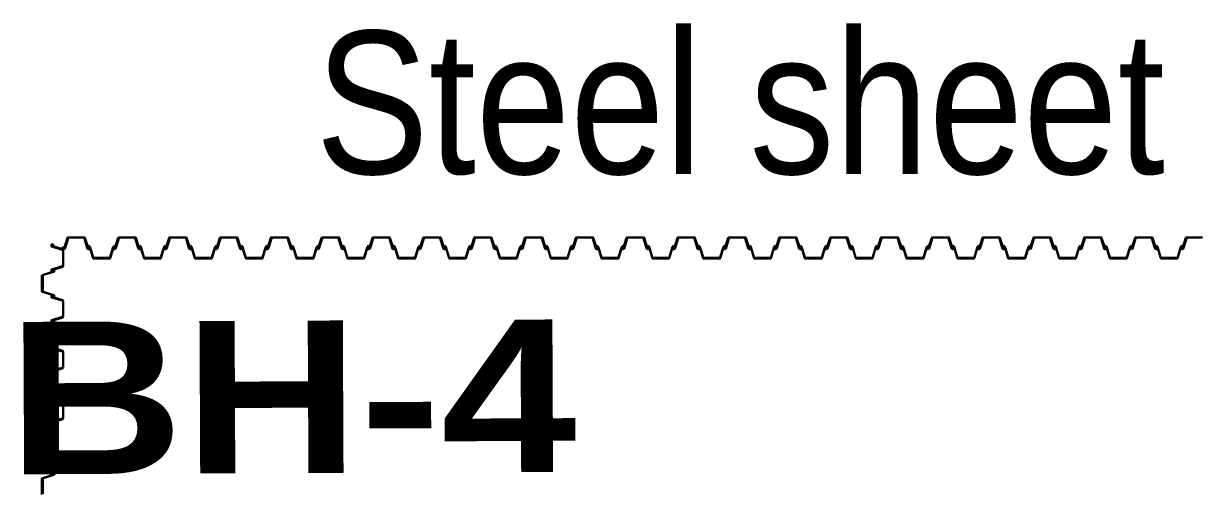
# Model space of a CAD drawing. Header units: millimetres. Extents: x -383953 to 676589, y -101685 to 196247.
# Drawn here: x 129469 to 147900, y 38310 to 45605 of the extents above; entities that cross this region are included whole.
import ezdxf
from ezdxf.enums import TextEntityAlignment as Align

# ---------------------------------------------------------------- set-up
doc = ezdxf.new("R2010")
doc.units = ezdxf.units.MM
doc.layers.get('0').update_dxf_attribs({"lineweight": 20})
doc.layers.add('SHEET Pile', color=2, linetype='Continuous')
doc.layers.add('새 블$0$_A-DIM', color=7, linetype='Continuous')
doc.styles.add('NDC_ARIAL', font='arial.ttf', dxfattribs={"width": 0.85})
doc.styles.add('새 블$0$arial black', font='')
doc.styles.get('새 블$0$arial black').set_extended_font_data('Arial Black')

# ---------------------------------------------------------------- blocks, each defined once
blk = doc.blocks.new('mbhk')
at = {"layer": '새 블$0$_A-DIM', "color": 3, "style": '새 블$0$arial black'}
blk.add_text('BH-4', height=2.4, rotation=0.2665, dxfattribs=at).set_placement((134.095, -50.577), align=Align.MIDDLE_CENTER)

msp = doc.modelspace()

# ---------------------------------------------------------------- linework, layer by layer
at = {"layer": 'SHEET Pile'}
for points in [[(130479, 42054.1), (130429, 42217.3, 0.2992329), (130414.1, 42227.1), (130185.9, 42227.1, 0.2992329), (130171, 42217.3), (130120.8, 42053.8, -0.2992329), (130106.4, 42044.3), (130099, 42044.3, -0.5351003), (130085.2, 42064.8), (130090.9, 42080.8, -0.2992329), (130093.6, 42082.6), (130101, 42082.6, -0.5393699), (130103.7, 42078.5), (130096.3, 42061.2, 0.5393699), (130099, 42057.1), (130106.4, 42057.1, 0.2992329), (130109.1, 42058.9), (130162.6, 42230.1, -0.2992329), (130177.5, 42239.8), (130422.5, 42239.8, -0.2992329), (130437.4, 42230.1), (130490.9, 42058.9, 0.2992329), (130493.6, 42057.1), (130501, 42057.1, 0.5393699), (130503.7, 42061.2), (130496.3, 42078.5, -0.5393699), (130499, 42082.6), (130506.4, 42082.6, -0.2992329), (130509.1, 42080.8), (130514.8, 42064.8, -0.5351003), (130501, 42044.3), (130493.6, 42044.3, -0.2992329), (130479.2, 42053.8)], [(131279, 42054.1), (131229, 42217.3, 0.2992329), (131214.1, 42227.1), (130985.9, 42227.1, 0.2992329), (130971, 42217.3), (130920.8, 42053.8, -0.2992329), (130906.4, 42044.3), (130899, 42044.3, -0.5351003), (130885.2, 42064.8), (130890.9, 42080.8, -0.2992329), (130893.6, 42082.6), (130901, 42082.6, -0.5393699), (130903.7, 42078.5), (130896.3, 42061.2, 0.5393699), (130899, 42057.1), (130906.4, 42057.1, 0.2992329), (130909.1, 42058.9), (130962.6, 42230.1, -0.2992329), (130977.5, 42239.8), (131222.5, 42239.8, -0.2992329), (131237.4, 42230.1), (131290.9, 42058.9, 0.2992329), (131293.6, 42057.1), (131301, 42057.1, 0.5393699), (131303.7, 42061.2), (131296.3, 42078.5, -0.5393699), (131299, 42082.6), (131306.4, 42082.6, -0.2992329), (131309.1, 42080.8), (131314.8, 42064.8, -0.5351003), (131301, 42044.3), (131293.6, 42044.3, -0.2992329), (131279.2, 42053.8)], [(132079, 42054.1), (132029, 42217.3, 0.2992329), (132014.1, 42227.1), (131785.9, 42227.1, 0.2992329), (131771, 42217.3), (131720.8, 42053.8, -0.2992329), (131706.4, 42044.3), (131699, 42044.3, -0.5351003), (131685.2, 42064.8), (131690.9, 42080.8, -0.2992329), (131693.6, 42082.6), (131701, 42082.6, -0.5393699), (131703.7, 42078.5), (131696.3, 42061.2, 0.5393699), (131699, 42057.1), (131706.4, 42057.1, 0.2992329), (131709.1, 42058.9), (131762.6, 42230.1, -0.2992329), (131777.5, 42239.8), (132022.5, 42239.8, -0.2992329), (132037.4, 42230.1), (132090.9, 42058.9, 0.2992329), (132093.6, 42057.1), (132101, 42057.1, 0.5393699), (132103.7, 42061.2), (132096.3, 42078.5, -0.5393699), (132099, 42082.6), (132106.4, 42082.6, -0.2992329), (132109.1, 42080.8), (132114.8, 42064.8, -0.5351003), (132101, 42044.3), (132093.6, 42044.3, -0.2992329), (132079.2, 42053.8)], [(132879, 42054.1), (132829, 42217.3, 0.2992329), (132814.1, 42227.1), (132585.9, 42227.1, 0.2992329), (132571, 42217.3), (132520.8, 42053.8, -0.2992329), (132506.4, 42044.3), (132499, 42044.3, -0.5351003), (132485.2, 42064.8), (132490.9, 42080.8, -0.2992329), (132493.6, 42082.6), (132501, 42082.6, -0.5393699), (132503.7, 42078.5), (132496.3, 42061.2, 0.5393699), (132499, 42057.1), (132506.4, 42057.1, 0.2992329), (132509.1, 42058.9), (132562.6, 42230.1, -0.2992329), (132577.5, 42239.8), (132822.5, 42239.8, -0.2992329), (132837.4, 42230.1), (132890.9, 42058.9, 0.2992329), (132893.6, 42057.1), (132901, 42057.1, 0.5393699), (132903.7, 42061.2), (132896.3, 42078.5, -0.5393699), (132899, 42082.6), (132906.4, 42082.6, -0.2992329), (132909.1, 42080.8), (132914.8, 42064.8, -0.5351003), (132901, 42044.3), (132893.6, 42044.3, -0.2992329), (132879.2, 42053.8)], [(133679, 42054.1), (133629, 42217.3, 0.2992329), (133614.1, 42227.1), (133385.9, 42227.1, 0.2992329), (133371, 42217.3), (133320.8, 42053.8, -0.2992329), (133306.4, 42044.3), (133299, 42044.3, -0.5351003), (133285.2, 42064.8), (133290.9, 42080.8, -0.2992329), (133293.6, 42082.6), (133301, 42082.6, -0.5393699), (133303.7, 42078.5), (133296.3, 42061.2, 0.5393699), (133299, 42057.1), (133306.4, 42057.1, 0.2992329), (133309.1, 42058.9), (133362.6, 42230.1, -0.2992329), (133377.5, 42239.8), (133622.5, 42239.8, -0.2992329), (133637.4, 42230.1), (133690.9, 42058.9, 0.2992329), (133693.6, 42057.1), (133701, 42057.1, 0.5393699), (133703.7, 42061.2), (133696.3, 42078.5, -0.5393699), (133699, 42082.6), (133706.4, 42082.6, -0.2992329), (133709.1, 42080.8), (133714.8, 42064.8, -0.5351003), (133701, 42044.3), (133693.6, 42044.3, -0.2992329), (133679.2, 42053.8)], [(134479, 42054.1), (134429, 42217.3, 0.2992329), (134414.1, 42227.1), (134185.9, 42227.1, 0.2992329), (134171, 42217.3), (134120.8, 42053.8, -0.2992329), (134106.4, 42044.3), (134099, 42044.3, -0.5351003), (134085.2, 42064.8), (134090.9, 42080.8, -0.2992329), (134093.6, 42082.6), (134101, 42082.6, -0.5393699), (134103.7, 42078.5), (134096.3, 42061.2, 0.5393699), (134099, 42057.1), (134106.4, 42057.1, 0.2992329), (134109.1, 42058.9), (134162.6, 42230.1, -0.2992329), (134177.5, 42239.8), (134422.5, 42239.8, -0.2992329), (134437.4, 42230.1), (134490.9, 42058.9, 0.2992329), (134493.6, 42057.1), (134501, 42057.1, 0.5393699), (134503.7, 42061.2), (134496.3, 42078.5, -0.5393699), (134499, 42082.6), (134506.4, 42082.6, -0.2992329), (134509.1, 42080.8), (134514.8, 42064.8, -0.5351003), (134501, 42044.3), (134493.6, 42044.3, -0.2992329), (134479.2, 42053.8)], [(135279, 42054.1), (135229, 42217.3, 0.2992329), (135214.1, 42227.1), (134985.9, 42227.1, 0.2992329), (134971, 42217.3), (134920.8, 42053.8, -0.2992329), (134906.4, 42044.3), (134899, 42044.3, -0.5351003), (134885.2, 42064.8), (134890.9, 42080.8, -0.2992329), (134893.6, 42082.6), (134901, 42082.6, -0.5393699), (134903.7, 42078.5), (134896.3, 42061.2, 0.5393699), (134899, 42057.1), (134906.4, 42057.1, 0.2992329), (134909.1, 42058.9), (134962.6, 42230.1, -0.2992329), (134977.5, 42239.8), (135222.5, 42239.8, -0.2992329), (135237.4, 42230.1), (135290.9, 42058.9, 0.2992329), (135293.6, 42057.1), (135301, 42057.1, 0.5393699), (135303.7, 42061.2), (135296.3, 42078.5, -0.5393699), (135299, 42082.6), (135306.4, 42082.6, -0.2992329), (135309.1, 42080.8), (135314.8, 42064.8, -0.5351003), (135301, 42044.3), (135293.6, 42044.3, -0.2992329), (135279.2, 42053.8)], [(136079, 42054.1), (136029, 42217.3, 0.2992329), (136014.1, 42227.1), (135785.9, 42227.1, 0.2992329), (135771, 42217.3), (135720.8, 42053.8, -0.2992329), (135706.4, 42044.3), (135699, 42044.3, -0.5351003), (135685.2, 42064.8), (135690.9, 42080.8, -0.2992329), (135693.6, 42082.6), (135701, 42082.6, -0.5393699), (135703.7, 42078.5), (135696.3, 42061.2, 0.5393699), (135699, 42057.1), (135706.4, 42057.1, 0.2992329), (135709.1, 42058.9), (135762.6, 42230.1, -0.2992329), (135777.5, 42239.8), (136022.5, 42239.8, -0.2992329), (136037.4, 42230.1), (136090.9, 42058.9, 0.2992329), (136093.6, 42057.1), (136101, 42057.1, 0.5393699), (136103.7, 42061.2), (136096.3, 42078.5, -0.5393699), (136099, 42082.6), (136106.4, 42082.6, -0.2992329), (136109.1, 42080.8), (136114.8, 42064.8, -0.5351003), (136101, 42044.3), (136093.6, 42044.3, -0.2992329), (136079.2, 42053.8)], [(136879, 42054.1), (136829, 42217.3, 0.2992329), (136814.1, 42227.1), (136585.9, 42227.1, 0.2992329), (136571, 42217.3), (136520.8, 42053.8, -0.2992329), (136506.4, 42044.3), (136499, 42044.3, -0.5351003), (136485.2, 42064.8), (136490.9, 42080.8, -0.2992329), (136493.6, 42082.6), (136501, 42082.6, -0.5393699), (136503.7, 42078.5), (136496.3, 42061.2, 0.5393699), (136499, 42057.1), (136506.4, 42057.1, 0.2992329), (136509.1, 42058.9), (136562.6, 42230.1, -0.2992329), (136577.5, 42239.8), (136822.5, 42239.8, -0.2992329), (136837.4, 42230.1), (136890.9, 42058.9, 0.2992329), (136893.6, 42057.1), (136901, 42057.1, 0.5393699), (136903.7, 42061.2), (136896.3, 42078.5, -0.5393699), (136899, 42082.6), (136906.4, 42082.6, -0.2992329), (136909.1, 42080.8), (136914.8, 42064.8, -0.5351003), (136901, 42044.3), (136893.6, 42044.3, -0.2992329), (136879.2, 42053.8)], [(137679, 42054.1), (137629, 42217.3, 0.2992329), (137614.1, 42227.1), (137385.9, 42227.1, 0.2992329), (137371, 42217.3), (137320.8, 42053.8, -0.2992329), (137306.4, 42044.3), (137299, 42044.3, -0.5351003), (137285.2, 42064.8), (137290.9, 42080.8, -0.2992329), (137293.6, 42082.6), (137301, 42082.6, -0.5393699), (137303.7, 42078.5), (137296.3, 42061.2, 0.5393699), (137299, 42057.1), (137306.4, 42057.1, 0.2992329), (137309.1, 42058.9), (137362.6, 42230.1, -0.2992329), (137377.5, 42239.8), (137622.5, 42239.8, -0.2992329), (137637.4, 42230.1), (137690.9, 42058.9, 0.2992329), (137693.6, 42057.1), (137701, 42057.1, 0.5393699), (137703.7, 42061.2), (137696.3, 42078.5, -0.5393699), (137699, 42082.6), (137706.4, 42082.6, -0.2992329), (137709.1, 42080.8), (137714.8, 42064.8, -0.5351003), (137701, 42044.3), (137693.6, 42044.3, -0.2992329), (137679.2, 42053.8)], [(138479, 42054.1), (138429, 42217.3, 0.2992329), (138414.1, 42227.1), (138185.9, 42227.1, 0.2992329), (138171, 42217.3), (138120.8, 42053.8, -0.2992329), (138106.4, 42044.3), (138099, 42044.3, -0.5351003), (138085.2, 42064.8), (138090.9, 42080.8, -0.2992329), (138093.6, 42082.6), (138101, 42082.6, -0.5393699), (138103.7, 42078.5), (138096.3, 42061.2, 0.5393699), (138099, 42057.1), (138106.4, 42057.1, 0.2992329), (138109.1, 42058.9), (138162.6, 42230.1, -0.2992329), (138177.5, 42239.8), (138422.5, 42239.8, -0.2992329), (138437.4, 42230.1), (138490.9, 42058.9, 0.2992329), (138493.6, 42057.1), (138501, 42057.1, 0.5393699), (138503.7, 42061.2), (138496.3, 42078.5, -0.5393699), (138499, 42082.6), (138506.4, 42082.6, -0.2992329), (138509.1, 42080.8), (138514.8, 42064.8, -0.5351003), (138501, 42044.3), (138493.6, 42044.3, -0.2992329), (138479.2, 42053.8)], [(139279, 42054.1), (139229, 42217.3, 0.2992329), (139214.1, 42227.1), (138985.9, 42227.1, 0.2992329), (138971, 42217.3), (138920.8, 42053.8, -0.2992329), (138906.4, 42044.3), (138899, 42044.3, -0.5351003), (138885.2, 42064.8), (138890.9, 42080.8, -0.2992329), (138893.6, 42082.6), (138901, 42082.6, -0.5393699), (138903.7, 42078.5), (138896.3, 42061.2, 0.5393699), (138899, 42057.1), (138906.4, 42057.1, 0.2992329), (138909.1, 42058.9), (138962.6, 42230.1, -0.2992329), (138977.5, 42239.8), (139222.5, 42239.8, -0.2992329), (139237.4, 42230.1), (139290.9, 42058.9, 0.2992329), (139293.6, 42057.1), (139301, 42057.1, 0.5393699), (139303.7, 42061.2), (139296.3, 42078.5, -0.5393699), (139299, 42082.6), (139306.4, 42082.6, -0.2992329), (139309.1, 42080.8), (139314.8, 42064.8, -0.5351003), (139301, 42044.3), (139293.6, 42044.3, -0.2992329), (139279.2, 42053.8)], [(140079, 42054.1), (140029, 42217.3, 0.2992329), (140014.1, 42227.1), (139785.9, 42227.1, 0.2992329), (139771, 42217.3), (139720.8, 42053.8, -0.2992329), (139706.4, 42044.3), (139699, 42044.3, -0.5351003), (139685.2, 42064.8), (139690.9, 42080.8, -0.2992329), (139693.6, 42082.6), (139701, 42082.6, -0.5393699), (139703.7, 42078.5), (139696.3, 42061.2, 0.5393699), (139699, 42057.1), (139706.4, 42057.1, 0.2992329), (139709.1, 42058.9), (139762.6, 42230.1, -0.2992329), (139777.5, 42239.8), (140022.5, 42239.8, -0.2992329), (140037.4, 42230.1), (140090.9, 42058.9, 0.2992329), (140093.6, 42057.1), (140101, 42057.1, 0.5393699), (140103.7, 42061.2), (140096.3, 42078.5, -0.5393699), (140099, 42082.6), (140106.4, 42082.6, -0.2992329), (140109.1, 42080.8), (140114.8, 42064.8, -0.5351003), (140101, 42044.3), (140093.6, 42044.3, -0.2992329), (140079.2, 42053.8)], [(140879, 42054.1), (140829, 42217.3, 0.2992329), (140814.1, 42227.1), (140585.9, 42227.1, 0.2992329), (140571, 42217.3), (140520.8, 42053.8, -0.2992329), (140506.4, 42044.3), (140499, 42044.3, -0.5351003), (140485.2, 42064.8), (140490.9, 42080.8, -0.2992329), (140493.6, 42082.6), (140501, 42082.6, -0.5393699), (140503.7, 42078.5), (140496.3, 42061.2, 0.5393699), (140499, 42057.1), (140506.4, 42057.1, 0.2992329), (140509.1, 42058.9), (140562.6, 42230.1, -0.2992329), (140577.5, 42239.8), (140822.5, 42239.8, -0.2992329), (140837.4, 42230.1), (140890.9, 42058.9, 0.2992329), (140893.6, 42057.1), (140901, 42057.1, 0.5393699), (140903.7, 42061.2), (140896.3, 42078.5, -0.5393699), (140899, 42082.6), (140906.4, 42082.6, -0.2992329), (140909.1, 42080.8), (140914.8, 42064.8, -0.5351003), (140901, 42044.3), (140893.6, 42044.3, -0.2992329), (140879.2, 42053.8)], [(141679, 42054.1), (141629, 42217.3, 0.2992329), (141614.1, 42227.1), (141385.9, 42227.1, 0.2992329), (141371, 42217.3), (141320.8, 42053.8, -0.2992329), (141306.4, 42044.3), (141299, 42044.3, -0.5351003), (141285.2, 42064.8), (141290.9, 42080.8, -0.2992329), (141293.6, 42082.6), (141301, 42082.6, -0.5393699), (141303.7, 42078.5), (141296.3, 42061.2, 0.5393699), (141299, 42057.1), (141306.4, 42057.1, 0.2992329), (141309.1, 42058.9), (141362.6, 42230.1, -0.2992329), (141377.5, 42239.8), (141622.5, 42239.8, -0.2992329), (141637.4, 42230.1), (141690.9, 42058.9, 0.2992329), (141693.6, 42057.1), (141701, 42057.1, 0.5393699), (141703.7, 42061.2), (141696.3, 42078.5, -0.5393699), (141699, 42082.6), (141706.4, 42082.6, -0.2992329), (141709.1, 42080.8), (141714.8, 42064.8, -0.5351003), (141701, 42044.3), (141693.6, 42044.3, -0.2992329), (141679.2, 42053.8)], [(142479, 42054.1), (142429, 42217.3, 0.2992329), (142414.1, 42227.1), (142185.9, 42227.1, 0.2992329), (142171, 42217.3), (142120.8, 42053.8, -0.2992329), (142106.4, 42044.3), (142099, 42044.3, -0.5351003), (142085.2, 42064.8), (142090.9, 42080.8, -0.2992329), (142093.6, 42082.6), (142101, 42082.6, -0.5393699), (142103.7, 42078.5), (142096.3, 42061.2, 0.5393699), (142099, 42057.1), (142106.4, 42057.1, 0.2992329), (142109.1, 42058.9), (142162.6, 42230.1, -0.2992329), (142177.5, 42239.8), (142422.5, 42239.8, -0.2992329), (142437.4, 42230.1), (142490.9, 42058.9, 0.2992329), (142493.6, 42057.1), (142501, 42057.1, 0.5393699), (142503.7, 42061.2), (142496.3, 42078.5, -0.5393699), (142499, 42082.6), (142506.4, 42082.6, -0.2992329), (142509.1, 42080.8), (142514.8, 42064.8, -0.5351003), (142501, 42044.3), (142493.6, 42044.3, -0.2992329), (142479.2, 42053.8)], [(143279, 42054.1), (143229, 42217.3, 0.2992329), (143214.1, 42227.1), (142985.9, 42227.1, 0.2992329), (142971, 42217.3), (142920.8, 42053.8, -0.2992329), (142906.4, 42044.3), (142899, 42044.3, -0.5351003), (142885.2, 42064.8), (142890.9, 42080.8, -0.2992329), (142893.6, 42082.6), (142901, 42082.6, -0.5393699), (142903.7, 42078.5), (142896.3, 42061.2, 0.5393699), (142899, 42057.1), (142906.4, 42057.1, 0.2992329), (142909.1, 42058.9), (142962.6, 42230.1, -0.2992329), (142977.5, 42239.8), (143222.5, 42239.8, -0.2992329), (143237.4, 42230.1), (143290.9, 42058.9, 0.2992329), (143293.6, 42057.1), (143301, 42057.1, 0.5393699), (143303.7, 42061.2), (143296.3, 42078.5, -0.5393699), (143299, 42082.6), (143306.4, 42082.6, -0.2992329), (143309.1, 42080.8), (143314.8, 42064.8, -0.5351003), (143301, 42044.3), (143293.6, 42044.3, -0.2992329), (143279.2, 42053.8)], [(144079, 42054.1), (144029, 42217.3, 0.2992329), (144014.1, 42227.1), (143785.9, 42227.1, 0.2992329), (143771, 42217.3), (143720.8, 42053.8, -0.2992329), (143706.4, 42044.3), (143699, 42044.3, -0.5351003), (143685.2, 42064.8), (143690.9, 42080.8, -0.2992329), (143693.6, 42082.6), (143701, 42082.6, -0.5393699), (143703.7, 42078.5), (143696.3, 42061.2, 0.5393699), (143699, 42057.1), (143706.4, 42057.1, 0.2992329), (143709.1, 42058.9), (143762.6, 42230.1, -0.2992329), (143777.5, 42239.8), (144022.5, 42239.8, -0.2992329), (144037.4, 42230.1), (144090.9, 42058.9, 0.2992329), (144093.6, 42057.1), (144101, 42057.1, 0.5393699), (144103.7, 42061.2), (144096.3, 42078.5, -0.5393699), (144099, 42082.6), (144106.4, 42082.6, -0.2992329), (144109.1, 42080.8), (144114.8, 42064.8, -0.5351003), (144101, 42044.3), (144093.6, 42044.3, -0.2992329), (144079.2, 42053.8)], [(144879, 42054.1), (144829, 42217.3, 0.2992329), (144814.1, 42227.1), (144585.9, 42227.1, 0.2992329), (144571, 42217.3), (144520.8, 42053.8, -0.2992329), (144506.4, 42044.3), (144499, 42044.3, -0.5351003), (144485.2, 42064.8), (144490.9, 42080.8, -0.2992329), (144493.6, 42082.6), (144501, 42082.6, -0.5393699), (144503.7, 42078.5), (144496.3, 42061.2, 0.5393699), (144499, 42057.1), (144506.4, 42057.1, 0.2992329), (144509.1, 42058.9), (144562.6, 42230.1, -0.2992329), (144577.5, 42239.8), (144822.5, 42239.8, -0.2992329), (144837.4, 42230.1), (144890.9, 42058.9, 0.2992329), (144893.6, 42057.1), (144901, 42057.1, 0.5393699), (144903.7, 42061.2), (144896.3, 42078.5, -0.5393699), (144899, 42082.6), (144906.4, 42082.6, -0.2992329), (144909.1, 42080.8), (144914.8, 42064.8, -0.5351003), (144901, 42044.3), (144893.6, 42044.3, -0.2992329), (144879.2, 42053.8)], [(145679, 42054.1), (145629, 42217.3, 0.2992329), (145614.1, 42227.1), (145385.9, 42227.1, 0.2992329), (145371, 42217.3), (145320.8, 42053.8, -0.2992329), (145306.4, 42044.3), (145299, 42044.3, -0.5351003), (145285.2, 42064.8), (145290.9, 42080.8, -0.2992329), (145293.6, 42082.6), (145301, 42082.6, -0.5393699), (145303.7, 42078.5), (145296.3, 42061.2, 0.5393699), (145299, 42057.1), (145306.4, 42057.1, 0.2992329), (145309.1, 42058.9), (145362.6, 42230.1, -0.2992329), (145377.5, 42239.8), (145622.5, 42239.8, -0.2992329), (145637.4, 42230.1), (145690.9, 42058.9, 0.2992329), (145693.6, 42057.1), (145701, 42057.1, 0.5393699), (145703.7, 42061.2), (145696.3, 42078.5, -0.5393699), (145699, 42082.6), (145706.4, 42082.6, -0.2992329), (145709.1, 42080.8), (145714.8, 42064.8, -0.5351003), (145701, 42044.3), (145693.6, 42044.3, -0.2992329), (145679.2, 42053.8)], [(146479, 42054.1), (146429, 42217.3, 0.2992329), (146414.1, 42227.1), (146185.9, 42227.1, 0.2992329), (146171, 42217.3), (146120.8, 42053.8, -0.2992329), (146106.4, 42044.3), (146099, 42044.3, -0.5351003), (146085.2, 42064.8), (146090.9, 42080.8, -0.2992329), (146093.6, 42082.6), (146101, 42082.6, -0.5393699), (146103.7, 42078.5), (146096.3, 42061.2, 0.5393699), (146099, 42057.1), (146106.4, 42057.1, 0.2992329), (146109.1, 42058.9), (146162.6, 42230.1, -0.2992329), (146177.5, 42239.8), (146422.5, 42239.8, -0.2992329), (146437.4, 42230.1), (146490.9, 42058.9, 0.2992329), (146493.6, 42057.1), (146501, 42057.1, 0.5393699), (146503.7, 42061.2), (146496.3, 42078.5, -0.5393699), (146499, 42082.6), (146506.4, 42082.6, -0.2992329), (146509.1, 42080.8), (146514.8, 42064.8, -0.5351003), (146501, 42044.3), (146493.6, 42044.3, -0.2992329), (146479.2, 42053.8)], [(147279, 42054.1), (147229, 42217.3, 0.2992329), (147214.1, 42227.1), (146985.9, 42227.1, 0.2992329), (146971, 42217.3), (146920.8, 42053.8, -0.2992329), (146906.4, 42044.3), (146899, 42044.3, -0.5351003), (146885.2, 42064.8), (146890.9, 42080.8, -0.2992329), (146893.6, 42082.6), (146901, 42082.6, -0.5393699), (146903.7, 42078.5), (146896.3, 42061.2, 0.5393699), (146899, 42057.1), (146906.4, 42057.1, 0.2992329), (146909.1, 42058.9), (146962.6, 42230.1, -0.2992329), (146977.5, 42239.8), (147222.5, 42239.8, -0.2992329), (147237.4, 42230.1), (147290.9, 42058.9, 0.2992329), (147293.6, 42057.1), (147301, 42057.1, 0.5393699), (147303.7, 42061.2), (147296.3, 42078.5, -0.5393699), (147299, 42082.6), (147306.4, 42082.6, -0.2992329), (147309.1, 42080.8), (147314.8, 42064.8, -0.5351003), (147301, 42044.3), (147293.6, 42044.3, -0.2992329), (147279.2, 42053.8)], [(148014.1, 42227.1), (147785.9, 42227.1, 0.2992329), (147771, 42217.3), (147720.8, 42053.8, -0.2992329), (147706.4, 42044.3), (147699, 42044.3, -0.5351003), (147685.2, 42064.8), (147690.9, 42080.8, -0.2992329), (147693.6, 42082.6), (147701, 42082.6, -0.5393699), (147703.7, 42078.5), (147696.3, 42061.2, 0.5393699), (147699, 42057.1), (147706.4, 42057.1, 0.2992329), (147709.1, 42058.9), (147762.6, 42230.1, -0.2992329), (147777.5, 42239.8), (148022.5, 42239.8, -0.2992329)], [(129914.3, 42089), (130077.5, 42039, -0.2992329), (130087.2, 42024.1), (130087.2, 41795.9, -0.2992329), (130077.5, 41781), (129914, 41730.8, 0.2992329), (129904.5, 41716.4), (129904.5, 41709, 0.5351003), (129924.9, 41695.2), (129941, 41700.9, 0.2992329), (129942.8, 41703.6), (129942.8, 41711, 0.5393699), (129938.6, 41713.7), (129921.4, 41706.3, -0.5393699), (129917.2, 41709), (129917.2, 41716.4, -0.2992329), (129919, 41719.1), (130090.2, 41772.6, 0.2992329), (130100, 41787.5), (130100, 42032.5, 0.2992329), (130090.2, 42047.4), (129919, 42100.9, -0.2992329), (129917.2, 42103.6), (129917.2, 42111, -0.5393699), (129921.4, 42113.7), (129938.6, 42106.3, 0.5393699), (129942.8, 42109), (129942.8, 42116.4, 0.2992329), (129941, 42119.1), (129924.9, 42124.8, 0.5351003), (129904.5, 42111), (129904.5, 42103.6, 0.2992329), (129914, 42089.2)], [(130879, 42085.6), (130829, 41922.4, -0.2992329), (130814.1, 41912.6), (130585.9, 41912.6, -0.2992329), (130571, 41922.4), (130520.8, 42085.9, 0.2992329), (130506.4, 42095.4), (130499, 42095.4, 0.5351003), (130485.2, 42074.9), (130490.9, 42058.9, 0.2992329), (130493.6, 42057.1), (130501, 42057.1, 0.5393699), (130503.7, 42061.2), (130496.3, 42078.5, -0.5393699), (130499, 42082.6), (130506.4, 42082.6, -0.2992329), (130509.1, 42080.8), (130562.6, 41909.6, 0.2992329), (130577.5, 41899.8), (130822.5, 41899.8, 0.2992329), (130837.4, 41909.6), (130890.9, 42080.8, -0.2992329), (130893.6, 42082.6), (130901, 42082.6, -0.5393699), (130903.7, 42078.5), (130896.3, 42061.2, 0.5393699), (130899, 42057.1), (130906.4, 42057.1, 0.2992329), (130909.1, 42058.9), (130914.8, 42074.9, 0.5351003), (130901, 42095.4), (130893.6, 42095.4, 0.2992329), (130879.2, 42085.9)], [(131679, 42085.6), (131629, 41922.4, -0.2992329), (131614.1, 41912.6), (131385.9, 41912.6, -0.2992329), (131371, 41922.4), (131320.8, 42085.9, 0.2992329), (131306.4, 42095.4), (131299, 42095.4, 0.5351003), (131285.2, 42074.9), (131290.9, 42058.9, 0.2992329), (131293.6, 42057.1), (131301, 42057.1, 0.5393699), (131303.7, 42061.2), (131296.3, 42078.5, -0.5393699), (131299, 42082.6), (131306.4, 42082.6, -0.2992329), (131309.1, 42080.8), (131362.6, 41909.6, 0.2992329), (131377.5, 41899.8), (131622.5, 41899.8, 0.2992329), (131637.4, 41909.6), (131690.9, 42080.8, -0.2992329), (131693.6, 42082.6), (131701, 42082.6, -0.5393699), (131703.7, 42078.5), (131696.3, 42061.2, 0.5393699), (131699, 42057.1), (131706.4, 42057.1, 0.2992329), (131709.1, 42058.9), (131714.8, 42074.9, 0.5351003), (131701, 42095.4), (131693.6, 42095.4, 0.2992329), (131679.2, 42085.9)], [(132479, 42085.6), (132429, 41922.4, -0.2992329), (132414.1, 41912.6), (132185.9, 41912.6, -0.2992329), (132171, 41922.4), (132120.8, 42085.9, 0.2992329), (132106.4, 42095.4), (132099, 42095.4, 0.5351003), (132085.2, 42074.9), (132090.9, 42058.9, 0.2992329), (132093.6, 42057.1), (132101, 42057.1, 0.5393699), (132103.7, 42061.2), (132096.3, 42078.5, -0.5393699), (132099, 42082.6), (132106.4, 42082.6, -0.2992329), (132109.1, 42080.8), (132162.6, 41909.6, 0.2992329), (132177.5, 41899.8), (132422.5, 41899.8, 0.2992329), (132437.4, 41909.6), (132490.9, 42080.8, -0.2992329), (132493.6, 42082.6), (132501, 42082.6, -0.5393699), (132503.7, 42078.5), (132496.3, 42061.2, 0.5393699), (132499, 42057.1), (132506.4, 42057.1, 0.2992329), (132509.1, 42058.9), (132514.8, 42074.9, 0.5351003), (132501, 42095.4), (132493.6, 42095.4, 0.2992329), (132479.2, 42085.9)], [(133279, 42085.6), (133229, 41922.4, -0.2992329), (133214.1, 41912.6), (132985.9, 41912.6, -0.2992329), (132971, 41922.4), (132920.8, 42085.9, 0.2992329), (132906.4, 42095.4), (132899, 42095.4, 0.5351003), (132885.2, 42074.9), (132890.9, 42058.9, 0.2992329), (132893.6, 42057.1), (132901, 42057.1, 0.5393699), (132903.7, 42061.2), (132896.3, 42078.5, -0.5393699), (132899, 42082.6), (132906.4, 42082.6, -0.2992329), (132909.1, 42080.8), (132962.6, 41909.6, 0.2992329), (132977.5, 41899.8), (133222.5, 41899.8, 0.2992329), (133237.4, 41909.6), (133290.9, 42080.8, -0.2992329), (133293.6, 42082.6), (133301, 42082.6, -0.5393699), (133303.7, 42078.5), (133296.3, 42061.2, 0.5393699), (133299, 42057.1), (133306.4, 42057.1, 0.2992329), (133309.1, 42058.9), (133314.8, 42074.9, 0.5351003), (133301, 42095.4), (133293.6, 42095.4, 0.2992329), (133279.2, 42085.9)], [(134079, 42085.6), (134029, 41922.4, -0.2992329), (134014.1, 41912.6), (133785.9, 41912.6, -0.2992329), (133771, 41922.4), (133720.8, 42085.9, 0.2992329), (133706.4, 42095.4), (133699, 42095.4, 0.5351003), (133685.2, 42074.9), (133690.9, 42058.9, 0.2992329), (133693.6, 42057.1), (133701, 42057.1, 0.5393699), (133703.7, 42061.2), (133696.3, 42078.5, -0.5393699), (133699, 42082.6), (133706.4, 42082.6, -0.2992329), (133709.1, 42080.8), (133762.6, 41909.6, 0.2992329), (133777.5, 41899.8), (134022.5, 41899.8, 0.2992329), (134037.4, 41909.6), (134090.9, 42080.8, -0.2992329), (134093.6, 42082.6), (134101, 42082.6, -0.5393699), (134103.7, 42078.5), (134096.3, 42061.2, 0.5393699), (134099, 42057.1), (134106.4, 42057.1, 0.2992329), (134109.1, 42058.9), (134114.8, 42074.9, 0.5351003), (134101, 42095.4), (134093.6, 42095.4, 0.2992329), (134079.2, 42085.9)], [(134879, 42085.6), (134829, 41922.4, -0.2992329), (134814.1, 41912.6), (134585.9, 41912.6, -0.2992329), (134571, 41922.4), (134520.8, 42085.9, 0.2992329), (134506.4, 42095.4), (134499, 42095.4, 0.5351003), (134485.2, 42074.9), (134490.9, 42058.9, 0.2992329), (134493.6, 42057.1), (134501, 42057.1, 0.5393699), (134503.7, 42061.2), (134496.3, 42078.5, -0.5393699), (134499, 42082.6), (134506.4, 42082.6, -0.2992329), (134509.1, 42080.8), (134562.6, 41909.6, 0.2992329), (134577.5, 41899.8), (134822.5, 41899.8, 0.2992329), (134837.4, 41909.6), (134890.9, 42080.8, -0.2992329), (134893.6, 42082.6), (134901, 42082.6, -0.5393699), (134903.7, 42078.5), (134896.3, 42061.2, 0.5393699), (134899, 42057.1), (134906.4, 42057.1, 0.2992329), (134909.1, 42058.9), (134914.8, 42074.9, 0.5351003), (134901, 42095.4), (134893.6, 42095.4, 0.2992329), (134879.2, 42085.9)], [(135679, 42085.6), (135629, 41922.4, -0.2992329), (135614.1, 41912.6), (135385.9, 41912.6, -0.2992329), (135371, 41922.4), (135320.8, 42085.9, 0.2992329), (135306.4, 42095.4), (135299, 42095.4, 0.5351003), (135285.2, 42074.9), (135290.9, 42058.9, 0.2992329), (135293.6, 42057.1), (135301, 42057.1, 0.5393699), (135303.7, 42061.2), (135296.3, 42078.5, -0.5393699), (135299, 42082.6), (135306.4, 42082.6, -0.2992329), (135309.1, 42080.8), (135362.6, 41909.6, 0.2992329), (135377.5, 41899.8), (135622.5, 41899.8, 0.2992329), (135637.4, 41909.6), (135690.9, 42080.8, -0.2992329), (135693.6, 42082.6), (135701, 42082.6, -0.5393699), (135703.7, 42078.5), (135696.3, 42061.2, 0.5393699), (135699, 42057.1), (135706.4, 42057.1, 0.2992329), (135709.1, 42058.9), (135714.8, 42074.9, 0.5351003), (135701, 42095.4), (135693.6, 42095.4, 0.2992329), (135679.2, 42085.9)], [(136479, 42085.6), (136429, 41922.4, -0.2992329), (136414.1, 41912.6), (136185.9, 41912.6, -0.2992329), (136171, 41922.4), (136120.8, 42085.9, 0.2992329), (136106.4, 42095.4), (136099, 42095.4, 0.5351003), (136085.2, 42074.9), (136090.9, 42058.9, 0.2992329), (136093.6, 42057.1), (136101, 42057.1, 0.5393699), (136103.7, 42061.2), (136096.3, 42078.5, -0.5393699), (136099, 42082.6), (136106.4, 42082.6, -0.2992329), (136109.1, 42080.8), (136162.6, 41909.6, 0.2992329), (136177.5, 41899.8), (136422.5, 41899.8, 0.2992329), (136437.4, 41909.6), (136490.9, 42080.8, -0.2992329), (136493.6, 42082.6), (136501, 42082.6, -0.5393699), (136503.7, 42078.5), (136496.3, 42061.2, 0.5393699), (136499, 42057.1), (136506.4, 42057.1, 0.2992329), (136509.1, 42058.9), (136514.8, 42074.9, 0.5351003), (136501, 42095.4), (136493.6, 42095.4, 0.2992329), (136479.2, 42085.9)], [(137279, 42085.6), (137229, 41922.4, -0.2992329), (137214.1, 41912.6), (136985.9, 41912.6, -0.2992329), (136971, 41922.4), (136920.8, 42085.9, 0.2992329), (136906.4, 42095.4), (136899, 42095.4, 0.5351003), (136885.2, 42074.9), (136890.9, 42058.9, 0.2992329), (136893.6, 42057.1), (136901, 42057.1, 0.5393699), (136903.7, 42061.2), (136896.3, 42078.5, -0.5393699), (136899, 42082.6), (136906.4, 42082.6, -0.2992329), (136909.1, 42080.8), (136962.6, 41909.6, 0.2992329), (136977.5, 41899.8), (137222.5, 41899.8, 0.2992329), (137237.4, 41909.6), (137290.9, 42080.8, -0.2992329), (137293.6, 42082.6), (137301, 42082.6, -0.5393699), (137303.7, 42078.5), (137296.3, 42061.2, 0.5393699), (137299, 42057.1), (137306.4, 42057.1, 0.2992329), (137309.1, 42058.9), (137314.8, 42074.9, 0.5351003), (137301, 42095.4), (137293.6, 42095.4, 0.2992329), (137279.2, 42085.9)], [(138079, 42085.6), (138029, 41922.4, -0.2992329), (138014.1, 41912.6), (137785.9, 41912.6, -0.2992329), (137771, 41922.4), (137720.8, 42085.9, 0.2992329), (137706.4, 42095.4), (137699, 42095.4, 0.5351003), (137685.2, 42074.9), (137690.9, 42058.9, 0.2992329), (137693.6, 42057.1), (137701, 42057.1, 0.5393699), (137703.7, 42061.2), (137696.3, 42078.5, -0.5393699), (137699, 42082.6), (137706.4, 42082.6, -0.2992329), (137709.1, 42080.8), (137762.6, 41909.6, 0.2992329), (137777.5, 41899.8), (138022.5, 41899.8, 0.2992329), (138037.4, 41909.6), (138090.9, 42080.8, -0.2992329), (138093.6, 42082.6), (138101, 42082.6, -0.5393699), (138103.7, 42078.5), (138096.3, 42061.2, 0.5393699), (138099, 42057.1), (138106.4, 42057.1, 0.2992329), (138109.1, 42058.9), (138114.8, 42074.9, 0.5351003), (138101, 42095.4), (138093.6, 42095.4, 0.2992329), (138079.2, 42085.9)], [(138879, 42085.6), (138829, 41922.4, -0.2992329), (138814.1, 41912.6), (138585.9, 41912.6, -0.2992329), (138571, 41922.4), (138520.8, 42085.9, 0.2992329), (138506.4, 42095.4), (138499, 42095.4, 0.5351003), (138485.2, 42074.9), (138490.9, 42058.9, 0.2992329), (138493.6, 42057.1), (138501, 42057.1, 0.5393699), (138503.7, 42061.2), (138496.3, 42078.5, -0.5393699), (138499, 42082.6), (138506.4, 42082.6, -0.2992329), (138509.1, 42080.8), (138562.6, 41909.6, 0.2992329), (138577.5, 41899.8), (138822.5, 41899.8, 0.2992329), (138837.4, 41909.6), (138890.9, 42080.8, -0.2992329), (138893.6, 42082.6), (138901, 42082.6, -0.5393699), (138903.7, 42078.5), (138896.3, 42061.2, 0.5393699), (138899, 42057.1), (138906.4, 42057.1, 0.2992329), (138909.1, 42058.9), (138914.8, 42074.9, 0.5351003), (138901, 42095.4), (138893.6, 42095.4, 0.2992329), (138879.2, 42085.9)], [(139679, 42085.6), (139629, 41922.4, -0.2992329), (139614.1, 41912.6), (139385.9, 41912.6, -0.2992329), (139371, 41922.4), (139320.8, 42085.9, 0.2992329), (139306.4, 42095.4), (139299, 42095.4, 0.5351003), (139285.2, 42074.9), (139290.9, 42058.9, 0.2992329), (139293.6, 42057.1), (139301, 42057.1, 0.5393699), (139303.7, 42061.2), (139296.3, 42078.5, -0.5393699), (139299, 42082.6), (139306.4, 42082.6, -0.2992329), (139309.1, 42080.8), (139362.6, 41909.6, 0.2992329), (139377.5, 41899.8), (139622.5, 41899.8, 0.2992329), (139637.4, 41909.6), (139690.9, 42080.8, -0.2992329), (139693.6, 42082.6), (139701, 42082.6, -0.5393699), (139703.7, 42078.5), (139696.3, 42061.2, 0.5393699), (139699, 42057.1), (139706.4, 42057.1, 0.2992329), (139709.1, 42058.9), (139714.8, 42074.9, 0.5351003), (139701, 42095.4), (139693.6, 42095.4, 0.2992329), (139679.2, 42085.9)], [(140479, 42085.6), (140429, 41922.4, -0.2992329), (140414.1, 41912.6), (140185.9, 41912.6, -0.2992329), (140171, 41922.4), (140120.8, 42085.9, 0.2992329), (140106.4, 42095.4), (140099, 42095.4, 0.5351003), (140085.2, 42074.9), (140090.9, 42058.9, 0.2992329), (140093.6, 42057.1), (140101, 42057.1, 0.5393699), (140103.7, 42061.2), (140096.3, 42078.5, -0.5393699), (140099, 42082.6), (140106.4, 42082.6, -0.2992329), (140109.1, 42080.8), (140162.6, 41909.6, 0.2992329), (140177.5, 41899.8), (140422.5, 41899.8, 0.2992329), (140437.4, 41909.6), (140490.9, 42080.8, -0.2992329), (140493.6, 42082.6), (140501, 42082.6, -0.5393699), (140503.7, 42078.5), (140496.3, 42061.2, 0.5393699), (140499, 42057.1), (140506.4, 42057.1, 0.2992329), (140509.1, 42058.9), (140514.8, 42074.9, 0.5351003), (140501, 42095.4), (140493.6, 42095.4, 0.2992329), (140479.2, 42085.9)], [(141279, 42085.6), (141229, 41922.4, -0.2992329), (141214.1, 41912.6), (140985.9, 41912.6, -0.2992329), (140971, 41922.4), (140920.8, 42085.9, 0.2992329), (140906.4, 42095.4), (140899, 42095.4, 0.5351003), (140885.2, 42074.9), (140890.9, 42058.9, 0.2992329), (140893.6, 42057.1), (140901, 42057.1, 0.5393699), (140903.7, 42061.2), (140896.3, 42078.5, -0.5393699), (140899, 42082.6), (140906.4, 42082.6, -0.2992329), (140909.1, 42080.8), (140962.6, 41909.6, 0.2992329), (140977.5, 41899.8), (141222.5, 41899.8, 0.2992329), (141237.4, 41909.6), (141290.9, 42080.8, -0.2992329), (141293.6, 42082.6), (141301, 42082.6, -0.5393699), (141303.7, 42078.5), (141296.3, 42061.2, 0.5393699), (141299, 42057.1), (141306.4, 42057.1, 0.2992329), (141309.1, 42058.9), (141314.8, 42074.9, 0.5351003), (141301, 42095.4), (141293.6, 42095.4, 0.2992329), (141279.2, 42085.9)], [(142079, 42085.6), (142029, 41922.4, -0.2992329), (142014.1, 41912.6), (141785.9, 41912.6, -0.2992329), (141771, 41922.4), (141720.8, 42085.9, 0.2992329), (141706.4, 42095.4), (141699, 42095.4, 0.5351003), (141685.2, 42074.9), (141690.9, 42058.9, 0.2992329), (141693.6, 42057.1), (141701, 42057.1, 0.5393699), (141703.7, 42061.2), (141696.3, 42078.5, -0.5393699), (141699, 42082.6), (141706.4, 42082.6, -0.2992329), (141709.1, 42080.8), (141762.6, 41909.6, 0.2992329), (141777.5, 41899.8), (142022.5, 41899.8, 0.2992329), (142037.4, 41909.6), (142090.9, 42080.8, -0.2992329), (142093.6, 42082.6), (142101, 42082.6, -0.5393699), (142103.7, 42078.5), (142096.3, 42061.2, 0.5393699), (142099, 42057.1), (142106.4, 42057.1, 0.2992329), (142109.1, 42058.9), (142114.8, 42074.9, 0.5351003), (142101, 42095.4), (142093.6, 42095.4, 0.2992329), (142079.2, 42085.9)], [(142879, 42085.6), (142829, 41922.4, -0.2992329), (142814.1, 41912.6), (142585.9, 41912.6, -0.2992329), (142571, 41922.4), (142520.8, 42085.9, 0.2992329), (142506.4, 42095.4), (142499, 42095.4, 0.5351003), (142485.2, 42074.9), (142490.9, 42058.9, 0.2992329), (142493.6, 42057.1), (142501, 42057.1, 0.5393699), (142503.7, 42061.2), (142496.3, 42078.5, -0.5393699), (142499, 42082.6), (142506.4, 42082.6, -0.2992329), (142509.1, 42080.8), (142562.6, 41909.6, 0.2992329), (142577.5, 41899.8), (142822.5, 41899.8, 0.2992329), (142837.4, 41909.6), (142890.9, 42080.8, -0.2992329), (142893.6, 42082.6), (142901, 42082.6, -0.5393699), (142903.7, 42078.5), (142896.3, 42061.2, 0.5393699), (142899, 42057.1), (142906.4, 42057.1, 0.2992329), (142909.1, 42058.9), (142914.8, 42074.9, 0.5351003), (142901, 42095.4), (142893.6, 42095.4, 0.2992329), (142879.2, 42085.9)], [(143679, 42085.6), (143629, 41922.4, -0.2992329), (143614.1, 41912.6), (143385.9, 41912.6, -0.2992329), (143371, 41922.4), (143320.8, 42085.9, 0.2992329), (143306.4, 42095.4), (143299, 42095.4, 0.5351003), (143285.2, 42074.9), (143290.9, 42058.9, 0.2992329), (143293.6, 42057.1), (143301, 42057.1, 0.5393699), (143303.7, 42061.2), (143296.3, 42078.5, -0.5393699), (143299, 42082.6), (143306.4, 42082.6, -0.2992329), (143309.1, 42080.8), (143362.6, 41909.6, 0.2992329), (143377.5, 41899.8), (143622.5, 41899.8, 0.2992329), (143637.4, 41909.6), (143690.9, 42080.8, -0.2992329), (143693.6, 42082.6), (143701, 42082.6, -0.5393699), (143703.7, 42078.5), (143696.3, 42061.2, 0.5393699), (143699, 42057.1), (143706.4, 42057.1, 0.2992329), (143709.1, 42058.9), (143714.8, 42074.9, 0.5351003), (143701, 42095.4), (143693.6, 42095.4, 0.2992329), (143679.2, 42085.9)], [(144479, 42085.6), (144429, 41922.4, -0.2992329), (144414.1, 41912.6), (144185.9, 41912.6, -0.2992329), (144171, 41922.4), (144120.8, 42085.9, 0.2992329), (144106.4, 42095.4), (144099, 42095.4, 0.5351003), (144085.2, 42074.9), (144090.9, 42058.9, 0.2992329), (144093.6, 42057.1), (144101, 42057.1, 0.5393699), (144103.7, 42061.2), (144096.3, 42078.5, -0.5393699), (144099, 42082.6), (144106.4, 42082.6, -0.2992329), (144109.1, 42080.8), (144162.6, 41909.6, 0.2992329), (144177.5, 41899.8), (144422.5, 41899.8, 0.2992329), (144437.4, 41909.6), (144490.9, 42080.8, -0.2992329), (144493.6, 42082.6), (144501, 42082.6, -0.5393699), (144503.7, 42078.5), (144496.3, 42061.2, 0.5393699), (144499, 42057.1), (144506.4, 42057.1, 0.2992329), (144509.1, 42058.9), (144514.8, 42074.9, 0.5351003), (144501, 42095.4), (144493.6, 42095.4, 0.2992329), (144479.2, 42085.9)], [(145279, 42085.6), (145229, 41922.4, -0.2992329), (145214.1, 41912.6), (144985.9, 41912.6, -0.2992329), (144971, 41922.4), (144920.8, 42085.9, 0.2992329), (144906.4, 42095.4), (144899, 42095.4, 0.5351003), (144885.2, 42074.9), (144890.9, 42058.9, 0.2992329), (144893.6, 42057.1), (144901, 42057.1, 0.5393699), (144903.7, 42061.2), (144896.3, 42078.5, -0.5393699), (144899, 42082.6), (144906.4, 42082.6, -0.2992329), (144909.1, 42080.8), (144962.6, 41909.6, 0.2992329), (144977.5, 41899.8), (145222.5, 41899.8, 0.2992329), (145237.4, 41909.6), (145290.9, 42080.8, -0.2992329), (145293.6, 42082.6), (145301, 42082.6, -0.5393699), (145303.7, 42078.5), (145296.3, 42061.2, 0.5393699), (145299, 42057.1), (145306.4, 42057.1, 0.2992329), (145309.1, 42058.9), (145314.8, 42074.9, 0.5351003), (145301, 42095.4), (145293.6, 42095.4, 0.2992329), (145279.2, 42085.9)], [(146079, 42085.6), (146029, 41922.4, -0.2992329), (146014.1, 41912.6), (145785.9, 41912.6, -0.2992329), (145771, 41922.4), (145720.8, 42085.9, 0.2992329), (145706.4, 42095.4), (145699, 42095.4, 0.5351003), (145685.2, 42074.9), (145690.9, 42058.9, 0.2992329), (145693.6, 42057.1), (145701, 42057.1, 0.5393699), (145703.7, 42061.2), (145696.3, 42078.5, -0.5393699), (145699, 42082.6), (145706.4, 42082.6, -0.2992329), (145709.1, 42080.8), (145762.6, 41909.6, 0.2992329), (145777.5, 41899.8), (146022.5, 41899.8, 0.2992329), (146037.4, 41909.6), (146090.9, 42080.8, -0.2992329), (146093.6, 42082.6), (146101, 42082.6, -0.5393699), (146103.7, 42078.5), (146096.3, 42061.2, 0.5393699), (146099, 42057.1), (146106.4, 42057.1, 0.2992329), (146109.1, 42058.9), (146114.8, 42074.9, 0.5351003), (146101, 42095.4), (146093.6, 42095.4, 0.2992329), (146079.2, 42085.9)], [(146879, 42085.6), (146829, 41922.4, -0.2992329), (146814.1, 41912.6), (146585.9, 41912.6, -0.2992329), (146571, 41922.4), (146520.8, 42085.9, 0.2992329), (146506.4, 42095.4), (146499, 42095.4, 0.5351003), (146485.2, 42074.9), (146490.9, 42058.9, 0.2992329), (146493.6, 42057.1), (146501, 42057.1, 0.5393699), (146503.7, 42061.2), (146496.3, 42078.5, -0.5393699), (146499, 42082.6), (146506.4, 42082.6, -0.2992329), (146509.1, 42080.8), (146562.6, 41909.6, 0.2992329), (146577.5, 41899.8), (146822.5, 41899.8, 0.2992329), (146837.4, 41909.6), (146890.9, 42080.8, -0.2992329), (146893.6, 42082.6), (146901, 42082.6, -0.5393699), (146903.7, 42078.5), (146896.3, 42061.2, 0.5393699), (146899, 42057.1), (146906.4, 42057.1, 0.2992329), (146909.1, 42058.9), (146914.8, 42074.9, 0.5351003), (146901, 42095.4), (146893.6, 42095.4, 0.2992329), (146879.2, 42085.9)], [(147679, 42085.6), (147629, 41922.4, -0.2992329), (147614.1, 41912.6), (147385.9, 41912.6, -0.2992329), (147371, 41922.4), (147320.8, 42085.9, 0.2992329), (147306.4, 42095.4), (147299, 42095.4, 0.5351003), (147285.2, 42074.9), (147290.9, 42058.9, 0.2992329), (147293.6, 42057.1), (147301, 42057.1, 0.5393699), (147303.7, 42061.2), (147296.3, 42078.5, -0.5393699), (147299, 42082.6), (147306.4, 42082.6, -0.2992329), (147309.1, 42080.8), (147362.6, 41909.6, 0.2992329), (147377.5, 41899.8), (147622.5, 41899.8, 0.2992329), (147637.4, 41909.6), (147690.9, 42080.8, -0.2992329), (147693.6, 42082.6), (147701, 42082.6, -0.5393699), (147703.7, 42078.5), (147696.3, 42061.2, 0.5393699), (147699, 42057.1), (147706.4, 42057.1, 0.2992329), (147709.1, 42058.9), (147714.8, 42074.9, 0.5351003), (147701, 42095.4), (147693.6, 42095.4, 0.2992329), (147679.2, 42085.9)], [(129945.7, 41689), (129782.5, 41639, 0.2992329), (129772.8, 41624.1), (129772.8, 41395.9, 0.2992329), (129782.5, 41381), (129946, 41330.8, -0.2992329), (129955.5, 41316.4), (129955.5, 41309, -0.5351003), (129935.1, 41295.2), (129919, 41300.9, -0.2992329), (129917.2, 41303.6), (129917.2, 41311, -0.5393699), (129921.4, 41313.7), (129938.6, 41306.3, 0.5393699), (129942.8, 41309), (129942.8, 41316.4, 0.2992329), (129941, 41319.1), (129769.8, 41372.6, -0.2992329), (129760, 41387.5), (129760, 41632.5, -0.2992329), (129769.8, 41647.4), (129941, 41700.9, 0.2992329), (129942.8, 41703.6), (129942.8, 41711, 0.5393699), (129938.6, 41713.7), (129921.4, 41706.3, -0.5393699), (129917.2, 41709), (129917.2, 41716.4, -0.2992329), (129919, 41719.1), (129935.1, 41724.8, -0.5351003), (129955.5, 41711), (129955.5, 41703.6, -0.2992329), (129946, 41689.2)], [(129914.3, 41289), (130077.5, 41239, -0.2992329), (130087.2, 41224.1), (130087.2, 40995.9, -0.2992329), (130077.5, 40981), (129914, 40930.8, 0.2992329), (129904.5, 40916.4), (129904.5, 40909, 0.5351003), (129924.9, 40895.2), (129941, 40900.9, 0.2992329), (129942.8, 40903.6), (129942.8, 40911, 0.5393699), (129938.6, 40913.7), (129921.4, 40906.3, -0.5393699), (129917.2, 40909), (129917.2, 40916.4, -0.2992329), (129919, 40919.1), (130090.2, 40972.6, 0.2992329), (130100, 40987.5), (130100, 41232.5, 0.2992329), (130090.2, 41247.4), (129919, 41300.9, -0.2992329), (129917.2, 41303.6), (129917.2, 41311, -0.5393699), (129921.4, 41313.7), (129938.6, 41306.3, 0.5393699), (129942.8, 41309), (129942.8, 41316.4, 0.2992329), (129941, 41319.1), (129924.9, 41324.8, 0.5351003), (129904.5, 41311), (129904.5, 41303.6, 0.2992329), (129914, 41289.2)], [(129945.7, 40889), (129782.5, 40839, 0.2992329), (129772.8, 40824.1), (129772.8, 40595.9, 0.2992329), (129782.5, 40581), (129946, 40530.8, -0.2992329), (129955.5, 40516.4), (129955.5, 40509, -0.5351003), (129935.1, 40495.2), (129919, 40500.9, -0.2992329), (129917.2, 40503.6), (129917.2, 40511, -0.5393699), (129921.4, 40513.7), (129938.6, 40506.3, 0.5393699), (129942.8, 40509), (129942.8, 40516.4, 0.2992329), (129941, 40519.1), (129769.8, 40572.6, -0.2992329), (129760, 40587.5), (129760, 40832.5, -0.2992329), (129769.8, 40847.4), (129941, 40900.9, 0.2992329), (129942.8, 40903.6), (129942.8, 40911, 0.5393699), (129938.6, 40913.7), (129921.4, 40906.3, -0.5393699), (129917.2, 40909), (129917.2, 40916.4, -0.2992329), (129919, 40919.1), (129935.1, 40924.8, -0.5351003), (129955.5, 40911), (129955.5, 40903.6, -0.2992329), (129946, 40889.2)], [(129914.3, 40489), (130077.5, 40439, -0.2992329), (130087.2, 40424.1), (130087.2, 40195.9, -0.2992329), (130077.5, 40181), (129914, 40130.8, 0.2992329), (129904.5, 40116.4), (129904.5, 40109, 0.5351003), (129924.9, 40095.2), (129941, 40100.9, 0.2992329), (129942.8, 40103.6), (129942.8, 40111, 0.5393699), (129938.6, 40113.7), (129921.4, 40106.3, -0.5393699), (129917.2, 40109), (129917.2, 40116.4, -0.2992329), (129919, 40119.1), (130090.2, 40172.6, 0.2992329), (130100, 40187.5), (130100, 40432.5, 0.2992329), (130090.2, 40447.4), (129919, 40500.9, -0.2992329), (129917.2, 40503.6), (129917.2, 40511, -0.5393699), (129921.4, 40513.7), (129938.6, 40506.3, 0.5393699), (129942.8, 40509), (129942.8, 40516.4, 0.2992329), (129941, 40519.1), (129924.9, 40524.8, 0.5351003), (129904.5, 40511), (129904.5, 40503.6, 0.2992329), (129914, 40489.2)], [(129945.7, 40089), (129782.5, 40039, 0.2992329), (129772.8, 40024.1), (129772.8, 39795.9, 0.2992329), (129782.5, 39781), (129946, 39730.8, -0.2992329), (129955.5, 39716.4), (129955.5, 39709, -0.5351003), (129935.1, 39695.2), (129919, 39700.9, -0.2992329), (129917.2, 39703.6), (129917.2, 39711, -0.5393699), (129921.4, 39713.7), (129938.6, 39706.3, 0.5393699), (129942.8, 39709), (129942.8, 39716.4, 0.2992329), (129941, 39719.1), (129769.8, 39772.6, -0.2992329), (129760, 39787.5), (129760, 40032.5, -0.2992329), (129769.8, 40047.4), (129941, 40100.9, 0.2992329), (129942.8, 40103.6), (129942.8, 40111, 0.5393699), (129938.6, 40113.7), (129921.4, 40106.3, -0.5393699), (129917.2, 40109), (129917.2, 40116.4, -0.2992329), (129919, 40119.1), (129935.1, 40124.8, -0.5351003), (129955.5, 40111), (129955.5, 40103.6, -0.2992329), (129946, 40089.2)], [(129914.3, 39689), (130077.5, 39639, -0.2992329), (130087.2, 39624.1), (130087.2, 39395.9, -0.2992329), (130077.5, 39381), (129914, 39330.8, 0.2992329), (129904.5, 39316.4), (129904.5, 39309, 0.5351003), (129924.9, 39295.2), (129941, 39300.9, 0.2992329), (129942.8, 39303.6), (129942.8, 39311, 0.5393699), (129938.6, 39313.7), (129921.4, 39306.3, -0.5393699), (129917.2, 39309), (129917.2, 39316.4, -0.2992329), (129919, 39319.1), (130090.2, 39372.6, 0.2992329), (130100, 39387.5), (130100, 39632.5, 0.2992329), (130090.2, 39647.4), (129919, 39700.9, -0.2992329), (129917.2, 39703.6), (129917.2, 39711, -0.5393699), (129921.4, 39713.7), (129938.6, 39706.3, 0.5393699), (129942.8, 39709), (129942.8, 39716.4, 0.2992329), (129941, 39719.1), (129924.9, 39724.8, 0.5351003), (129904.5, 39711), (129904.5, 39703.6, 0.2992329), (129914, 39689.2)], [(129945.7, 39289), (129782.5, 39239, 0.2992329), (129772.8, 39224.1), (129772.8, 38995.9, 0.2992329), (129782.5, 38981), (129946, 38930.8, -0.2992329), (129955.5, 38916.4), (129955.5, 38909, -0.5351003), (129935.1, 38895.2), (129919, 38900.9, -0.2992329), (129917.2, 38903.6), (129917.2, 38911, -0.5393699), (129921.4, 38913.7), (129938.6, 38906.3, 0.5393699), (129942.8, 38909), (129942.8, 38916.4, 0.2992329), (129941, 38919.1), (129769.8, 38972.6, -0.2992329), (129760, 38987.5), (129760, 39232.5, -0.2992329), (129769.8, 39247.4), (129941, 39300.9, 0.2992329), (129942.8, 39303.6), (129942.8, 39311, 0.5393699), (129938.6, 39313.7), (129921.4, 39306.3, -0.5393699), (129917.2, 39309), (129917.2, 39316.4, -0.2992329), (129919, 39319.1), (129935.1, 39324.8, -0.5351003), (129955.5, 39311), (129955.5, 39303.6, -0.2992329), (129946, 39289.2)], [(129914.3, 38889), (130077.5, 38839, -0.2992329), (130087.2, 38824.1), (130087.2, 38595.9, -0.2992329), (130077.5, 38581), (129914, 38530.8, 0.2992329), (129904.5, 38516.4), (129904.5, 38509, 0.5351003), (129924.9, 38495.2), (129941, 38500.9, 0.2992329), (129942.8, 38503.6), (129942.8, 38511, 0.5393699), (129938.6, 38513.7), (129921.4, 38506.3, -0.5393699), (129917.2, 38509), (129917.2, 38516.4, -0.2992329), (129919, 38519.1), (130090.2, 38572.6, 0.2992329), (130100, 38587.5), (130100, 38832.5, 0.2992329), (130090.2, 38847.4), (129919, 38900.9, -0.2992329), (129917.2, 38903.6), (129917.2, 38911, -0.5393699), (129921.4, 38913.7), (129938.6, 38906.3, 0.5393699), (129942.8, 38909), (129942.8, 38916.4, 0.2992329), (129941, 38919.1), (129924.9, 38924.8, 0.5351003), (129904.5, 38911), (129904.5, 38903.6, 0.2992329), (129914, 38889.2)], [(129760, 38187.5), (129760, 38432.5, -0.2992329), (129769.8, 38447.4), (129941, 38500.9, 0.2992329), (129942.8, 38503.6), (129942.8, 38511, 0.5393699), (129938.6, 38513.7), (129921.4, 38506.3, -0.5393699), (129917.2, 38509), (129917.2, 38516.4, -0.2992329), (129919, 38519.1), (129935.1, 38524.8, -0.5351003), (129955.5, 38511), (129955.5, 38503.6, -0.2992329), (129946, 38489.2)], [(129945.7, 38489), (129782.5, 38439, 0.2992329), (129772.8, 38424.1), (129772.8, 38195.9, 0.2992329)]]:
    msp.add_lwpolyline(points, format="xyb", dxfattribs=at)

# ---------------------------------------------------------------- block references
at = {"xscale": 1000, "yscale": 1000, "zscale": 1000}
msp.add_blockref('mbhk', (-400, 90300), dxfattribs=at)

# ---------------------------------------------------------------- texts
at = {"layer": 'SHEET Pile', "style": 'NDC_ARIAL', "width": 0.85}
msp.add_text('Steel sheet ', height=2250, dxfattribs=at).set_placement((134065.2, 44359.9), align=Align.MIDDLE_LEFT)

doc.saveas('drawing.dxf')
